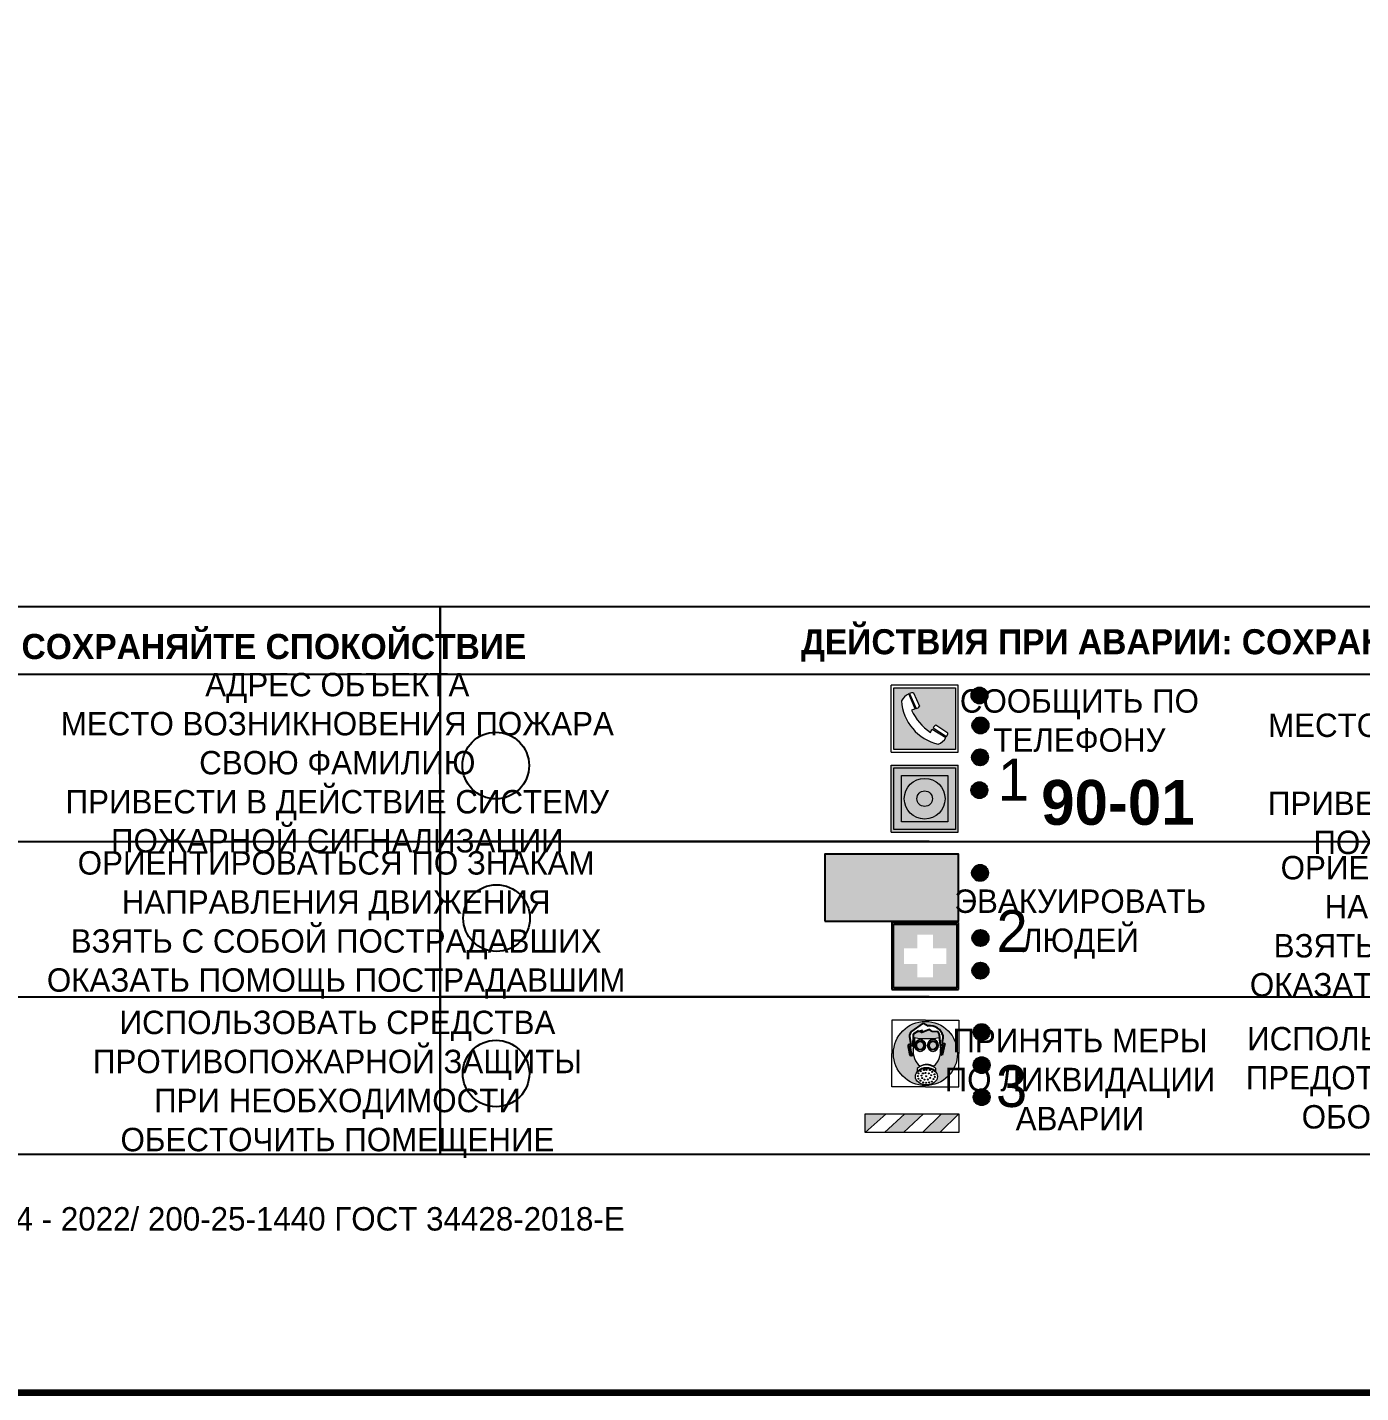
# Model space of a CAD drawing. Header units: millimetres. Extents: x 13810 to 67229, y 12374 to 21950.
# Drawn here: x 21078.8 to 21238.2, y 19083.5 to 19246.8 of the extents above; entities that cross this region are included whole.
import ezdxf

# ---------------------------------------------------------------- set-up
doc = ezdxf.new("R2010")
doc.units = ezdxf.units.MM
doc.styles.add('обычный', font='arial.ttf')

# ---------------------------------------------------------------- blocks, each defined once
blk = doc.blocks.new('A$C38D26F80')
h = blk.add_hatch(color=5)
h.dxf.hatch_style = 1
h.paths.add_polyline_path([(-8.77, -4.48, 1), (-0.19, -4.48, 1)])
h.paths.add_polyline_path([(-6.75, -3.58), (-6.75, -3.31), (-6.62, -3.22), (-6.5, -3.22), (-6.42, -3.3), (-6.39, -3.28), (-6.59, -2.23), (-6.59, -2.01), (-6.38, -1.58), (-4.76, -0.4), (-4.13, -0.79, -0.362848), (-2.1, -2.1, -0.201049), (-2.17, -2.48, 0.085434), (-2.26, -3.13), (-1.9, -3.16), (-2.25, -4.7), (-2.4, -4.59), (-2.43, -4.34), (-2.36, -4.34), (-2.14, -3.34), (-2.47, -3.42), (-2.58, -1.95), (-2.77, -1.58), (-3.58, -1.52), (-3.92, -1.26), (-5.05, -1.73), (-4.87, -1.39), (-5.41, -1.6), (-5.41, -1.46), (-6.13, -1.87), (-6.18, -3.5), (-6.56, -3.47), (-6.37, -4.59), (-6.16, -4.43), (-6.16, -4.66), (-6.36, -4.79), (-6.37, -4.8), (-6.51, -4.76)], flags=16)
h.paths.add_polyline_path([(-6.51, -4.76), (-6.36, -4.79), (-6.37, -4.8)], flags=0)
h.paths.add_polyline_path([(-5.92, -2.34, 0.089508), (-2.67, -2.35), (-2.48, -3.88, -0.268602), (-3.4, -6.18, 0.262449), (-5.2, -6.18, -0.268602), (-6.11, -3.88)], flags=16)
edge = h.paths.add_edge_path(flags=16)
edge.add_ellipse((-5.19, -3.41), major_axis=(0, 0.842), ratio=0.848992, start_angle=0, end_angle=360)
edge = h.paths.add_edge_path(flags=0)
edge.add_ellipse((-5.19, -3.39), major_axis=(0, 0.665), ratio=0.853798, start_angle=0, end_angle=360)
edge = h.paths.add_edge_path(flags=0)
edge.add_ellipse((-5.19, -3.4), major_axis=(0, 0.528), ratio=0.864094, start_angle=0, end_angle=360)
edge = h.paths.add_edge_path(flags=16)
edge.add_ellipse((-3.47, -3.4), major_axis=(0, 0.842), ratio=0.848992, start_angle=0, end_angle=360)
h.paths.add_polyline_path([(-3.13, -6.45), (-3.13, -6.84, 0.383174), (-5.57, -6.85), (-5.57, -6.49, -0.369952)], flags=16)
edge = h.paths.add_edge_path(flags=0)
edge.add_ellipse((-3.47, -3.39), major_axis=(0, 0.665), ratio=0.853798, start_angle=0, end_angle=360)
edge = h.paths.add_edge_path(flags=0)
edge.add_ellipse((-3.47, -3.4), major_axis=(0, 0.528), ratio=0.864094, start_angle=0, end_angle=360)
edge = h.paths.add_edge_path(flags=16)
edge.add_ellipse((-4.34, -7.57), major_axis=(-1.48, 0), ratio=0.744955, start_angle=0, end_angle=360)
h.paths.add_polyline_path([(-5.01, -6.85, -1), (-5.15, -6.85, -1)], flags=0)
h.paths.add_polyline_path([(-5.33, -7.14, -1), (-5.47, -7.14, -1)], flags=0)
h.paths.add_polyline_path([(-4.61, -6.71, -1), (-4.74, -6.71, -1)], flags=16)
h.paths.add_polyline_path([(-5.43, -7.51, -1), (-5.57, -7.51, -1)], flags=0)
h.paths.add_polyline_path([(-4.26, -6.67, -1), (-4.4, -6.67, -1)], flags=16)
h.paths.add_polyline_path([(-4.74, -7.14, -1), (-4.88, -7.14, -1)], flags=0)
h.paths.add_polyline_path([(-4.93, -7.43, -1), (-5.07, -7.43, -1)], flags=0)
h.paths.add_polyline_path([(-4.41, -7.07, -1), (-4.54, -7.07, -1)], flags=0)
h.paths.add_polyline_path([(-5.33, -7.87, -1), (-5.46, -7.87, -1)], flags=0)
h.paths.add_polyline_path([(-3.8, -6.71, -1), (-3.94, -6.71, -1)], flags=16)
h.paths.add_polyline_path([(-4.85, -7.78, -1), (-4.98, -7.78, -1)], flags=0)
h.paths.add_polyline_path([(-3.96, -7.14, -1), (-4.1, -7.14, -1)], flags=0)
h.paths.add_polyline_path([(-4.33, -7.53, -1), (-4.47, -7.53, -1)], flags=0)
h.paths.add_polyline_path([(-5.09, -8.12, -1), (-5.23, -8.12, -1)], flags=0)
h.paths.add_polyline_path([(-3.5, -6.94, -1), (-3.64, -6.94, -1)], flags=0)
h.paths.add_polyline_path([(-4.54, -7.97, -1), (-4.68, -7.97, -1)], flags=0)
h.paths.add_polyline_path([(-3.66, -7.39, -1), (-3.8, -7.39, -1)], flags=0)
h.paths.add_polyline_path([(-4.73, -8.35, -1), (-4.86, -8.35, -1)], flags=0)
h.paths.add_polyline_path([(-4.09, -7.96, -1), (-4.23, -7.96, -1)], flags=0)
h.paths.add_polyline_path([(-3.77, -7.74, -1), (-3.91, -7.74, -1)], flags=0)
h.paths.add_polyline_path([(-3.22, -7.27, -1), (-3.35, -7.27, -1)], flags=0)
h.paths.add_polyline_path([(-4.34, -8.4, -1), (-4.47, -8.4, -1)], flags=0)
h.paths.add_polyline_path([(-3.16, -7.61, -1), (-3.3, -7.61, -1)], flags=0)
h.paths.add_polyline_path([(-3.9, -8.35, -1), (-4.04, -8.35, -1)], flags=0)
h.paths.add_polyline_path([(-3.32, -7.91, -1), (-3.46, -7.91, -1)], flags=0)
h.paths.add_polyline_path([(-3.55, -8.23, -1), (-3.69, -8.23, -1)], flags=0)
at = {"color": 5, "lineweight": 5}
for p, q in [((-4.48, 0), (-8.96, 0)), ((-8.96, 0), (-8.96, -4.48)), ((-4.48, 0), (0, 0)), ((0, 0), (0, -4.48)), ((-6.59, -2.01), (-6.38, -1.58)), ((-6.38, -1.58), (-4.76, -0.4)), ((-5.41, -1.46), (-6.13, -1.87)), ((-4.87, -1.39), (-5.41, -1.6)), ((-5.41, -1.6), (-5.41, -1.46)), ((-3.92, -1.26), (-5.05, -1.73)), ((-5.05, -1.73), (-4.87, -1.39)), ((-4.76, -0.4), (-4.13, -0.79)), ((-3.58, -1.52), (-3.92, -1.26)), ((-2.77, -1.58), (-3.58, -1.52)), ((-2.58, -1.95), (-2.77, -1.58)), ((-6.75, -3.31), (-6.62, -3.22)), ((-6.75, -3.58), (-6.75, -3.31)), ((-6.51, -4.76), (-6.75, -3.58)), ((-6.62, -3.22), (-6.5, -3.22)), ((-6.59, -2.23), (-6.59, -2.01)), ((-6.39, -3.28), (-6.59, -2.23)), ((-6.18, -3.5), (-6.56, -3.47)), ((-6.56, -3.47), (-6.37, -4.59)), ((-6.5, -3.22), (-6.42, -3.3)), ((-6.42, -3.3), (-6.39, -3.28)), ((-6.13, -1.87), (-6.18, -3.5)), ((-5.92, -2.34), (-6.11, -3.88)), ((-2.67, -2.34), (-2.48, -3.88)), ((-2.47, -3.42), (-2.58, -1.95)), ((-2.14, -3.34), (-2.47, -3.42)), ((-2.36, -4.34), (-2.14, -3.34)), ((-1.9, -3.16), (-2.26, -3.13)), ((-2.25, -4.7), (-1.9, -3.16)), ((-8.96, -8.96), (-8.96, -4.48)), ((-6.37, -4.8), (-6.51, -4.76)), ((-6.37, -4.59), (-6.16, -4.43)), ((-6.16, -4.66), (-6.37, -4.8)), ((-6.16, -4.43), (-6.16, -4.66)), ((-2.43, -4.34), (-2.4, -4.59)), ((-2.43, -4.34), (-2.36, -4.34)), ((-2.4, -4.59), (-2.25, -4.7)), ((0, -8.96), (0, -4.48)), ((-5.57, -6.49), (-5.57, -6.85)), ((-3.13, -6.45), (-3.13, -6.84)), ((-4.48, -8.96), (-8.96, -8.96)), ((-4.48, -8.96), (0, -8.96))]:
    blk.add_line(p, q, dxfattribs=at)
at = {"color": 5}
for p, q in [((-6.59, -2.01), (-6.38, -1.58)), ((-6.38, -1.58), (-4.76, -0.4)), ((-5.41, -1.46), (-6.13, -1.87)), ((-4.87, -1.39), (-5.41, -1.6)), ((-5.41, -1.6), (-5.41, -1.46)), ((-3.92, -1.26), (-5.05, -1.73)), ((-5.05, -1.73), (-4.87, -1.39)), ((-4.76, -0.4), (-4.13, -0.79)), ((-3.58, -1.52), (-3.92, -1.26)), ((-2.77, -1.58), (-3.58, -1.52)), ((-2.58, -1.95), (-2.77, -1.58)), ((-6.75, -3.31), (-6.62, -3.22)), ((-6.75, -3.58), (-6.75, -3.31)), ((-6.51, -4.76), (-6.75, -3.58)), ((-6.62, -3.22), (-6.5, -3.22)), ((-6.59, -2.23), (-6.59, -2.01)), ((-6.39, -3.28), (-6.59, -2.23)), ((-6.18, -3.5), (-6.56, -3.47)), ((-6.56, -3.47), (-6.37, -4.59)), ((-6.5, -3.22), (-6.42, -3.3)), ((-6.42, -3.3), (-6.39, -3.28)), ((-6.13, -1.87), (-6.18, -3.5)), ((-2.47, -3.42), (-2.58, -1.95)), ((-2.14, -3.34), (-2.47, -3.42)), ((-2.36, -4.34), (-2.14, -3.34)), ((-2.26, -3.13), (-1.9, -3.16)), ((-1.9, -3.16), (-2.25, -4.7)), ((-6.37, -4.8), (-6.51, -4.76)), ((-6.36, -4.79), (-6.51, -4.76)), ((-6.37, -4.59), (-6.16, -4.43)), ((-6.16, -4.66), (-6.37, -4.8)), ((-6.16, -4.66), (-6.36, -4.79)), ((-6.16, -4.43), (-6.16, -4.66)), ((-2.4, -4.59), (-2.43, -4.34)), ((-2.43, -4.34), (-2.36, -4.34)), ((-2.25, -4.7), (-2.4, -4.59))]:
    blk.add_line(p, q, dxfattribs=at)
at = {"color": 5, "lineweight": 5}
for centre, radius in [((-4.48, -4.48), 4.29), ((-5.4, -7.14), 0.0678), ((-5.08, -6.85), 0.0678), ((-4.81, -7.14), 0.0678), ((-4.67, -6.71), 0.0678), ((-4.47, -7.07), 0.0678), ((-4.33, -6.67), 0.0678), ((-4.03, -7.14), 0.0678), ((-3.87, -6.71), 0.0678), ((-3.57, -6.94), 0.0678), ((-3.28, -7.27), 0.0678), ((-5.5, -7.51), 0.0678), ((-5.4, -7.87), 0.0678), ((-5.16, -8.12), 0.0678), ((-5, -7.43), 0.0678), ((-4.91, -7.78), 0.0678), ((-4.79, -8.35), 0.0678), ((-4.61, -7.97), 0.0678), ((-4.4, -7.53), 0.0678), ((-4.4, -8.4), 0.0678), ((-4.16, -7.96), 0.0678), ((-3.97, -8.35), 0.0678), ((-3.84, -7.74), 0.0678), ((-3.73, -7.39), 0.0678), ((-3.62, -8.23), 0.0678), ((-3.39, -7.91), 0.0678), ((-3.23, -7.61), 0.0678)]:
    blk.add_circle(centre, radius, dxfattribs=at)
at = {"color": 5}
for centre, radius, start, end in [((-3.89, -2.66), 1.88, 17.387, 97.1599), ((-0.35, -3.07), 1.91, 162.2553, 181.7878), ((-2.6, -2.2), 0.511, 326.3906, 11.8614)]:
    blk.add_arc(centre, radius, start, end, dxfattribs=at)
at = {"color": 5, "lineweight": 5}
for centre, radius, start, end in [((-4.28, 6.66), 9.15, 259.6987, 280.1569), ((-0.47, -3.05), 1.79, 161.5846, 182.4584), ((-2.6, -2.2), 0.513, 326.4781, 11.7739), ((-3.66, -4.24), 2.47, 171.573, 231.7124), ((-4.93, -4.24), 2.47, 308.2876, 8.427), ((-4.33, -7.88), 1.87, 50.358, 131.5662), ((-4.34, -8.2), 1.82, 48.4943, 132.3565), ((-4.3, -7.78), 1.83, 60.5889, 119.4111)]:
    blk.add_arc(centre, radius, start, end, dxfattribs=at)
for centre, major_axis, ratio in [((-5.19, -3.41), (0, 0.842), 0.848992), ((-5.19, -3.39), (0, 0.665), 0.853798), ((-5.19, -3.4), (0, 0.528), 0.864094), ((-3.47, -3.4), (0, 0.842), 0.848992), ((-3.47, -3.39), (0, 0.665), 0.853798), ((-3.47, -3.4), (0, 0.528), 0.864094), ((-4.34, -7.57), (-1.48, 0), 0.744955)]:
    blk.add_ellipse(centre, major_axis=major_axis, ratio=ratio, dxfattribs=at)
blk = doc.blocks.new('A$C47DD6509')
at = {"lineweight": 5}
for points in [[(-8.69, 0), (-11.19, 0), (-11.19, -2.22)], [(-4.22, 0), (-6.45, 0), (-8.91, -2.22), (-6.61, -2.22)], [(0, 0), (-2.09, 0), (-4.36, -2.22), (-2.29, -2.22)]]:
    blk.add_hatch(color=242, dxfattribs=at).paths.add_polyline_path(points)
at = {"color": 242, "lineweight": 5}
for p, q in [((-11.19, -2.22), (-8.69, 0)), ((-11.19, -2.22), (-11.19, 0)), ((-11.19, 0), (-8.69, 0)), ((-11.19, 0), (0, 0)), ((-8.91, -2.22), (-6.45, 0)), ((-6.61, -2.22), (-4.22, 0)), ((-4.36, -2.22), (-2.09, 0)), ((-2.29, -2.22), (0, 0)), ((0, 0), (0, -2.22)), ((0, -2.22), (-11.19, -2.22))]:
    blk.add_line(p, q, dxfattribs=at)
blk = doc.blocks.new('A$C32E8229D')
at = {"true_color": 0xffffff}
blk.add_hatch(color=7, dxfattribs=at).paths.add_polyline_path([(0, 0), (0, -8), (16, -8), (16, 0)])
h = blk.add_hatch(color=126)
h.paths.add_polyline_path([(0.2, -0.2), (15.8, -0.2), (15.8, -7.8), (0.2, -7.8)])
h.paths.add_polyline_path([(13.49, -2.05), (12.08, -2.05), (11.37, -2.63, 0.162397), (11.29, -2.84), (11.29, -3.63), (10.35, -3.63), (10.35, -4.05), (11.68, -4.05), (11.68, -3.48), (12.26, -4.28), (11.29, -5.1), (11.29, -6.78), (11.85, -6.78), (11.85, -5.44), (12.8, -4.64), (12.8, -5.94), (14.46, -5.94), (14.46, -5.39), (13.45, -5.39), (13.45, -3.97), (12.46, -2.59), (13.15, -2.59), (13.69, -3.34), (14.18, -3)], flags=16)
h.paths.add_polyline_path([(10.74, -1.82, 1), (11.8, -1.82, 1)], flags=16)
h.paths.add_polyline_path([(9.39, -3.59), (5.99, -3.59), (6.56, -3.03), (5.91, -3.03), (5.1, -3.83), (5.91, -4.64), (6.56, -4.64), (5.99, -4.09), (9.39, -4.09)], flags=16)
h.paths.add_polyline_path([(4.29, -1.08), (1.72, -1.08), (1.72, -6.6), (4.29, -6.6)], flags=16)
at = {"color": 126}
blk.add_lwpolyline([(16, -8), (0, -8), (0, 0), (16, 0)], close=True, dxfattribs=at)
blk = doc.blocks.new('A$C18900ED3')
h = blk.add_hatch(color=126)
h.paths.add_polyline_path([(-0.18, -0.18), (-7.02, -0.18), (-7.02, -7.02), (-0.18, -7.02)])
h.paths.add_polyline_path([(-5.89, -4.46), (-5.89, -2.77), (-4.46, -2.77), (-4.46, -1.31), (-2.77, -1.31), (-2.77, -2.77), (-1.33, -2.77), (-1.33, -4.46), (-2.77, -4.46), (-2.77, -5.89), (-4.46, -5.89), (-4.46, -4.46)], flags=16)
at = {"color": 126}
for p, q in [((-7.2, 0), (-7.2, -7.2)), ((0, 0), (-7.2, 0)), ((0, -7.2), (0, 0)), ((-7.02, -7.02), (-7.02, -0.18)), ((-7.02, -0.18), (-0.18, -0.18)), ((-0.18, -0.18), (-0.18, -7.02)), ((-7.2, -7.2), (0, -7.2)), ((-0.18, -7.02), (-7.02, -7.02))]:
    blk.add_line(p, q, dxfattribs=at)
blk = doc.blocks.new('A$C456E1F9C')
at = {"lineweight": 5}
h = blk.add_hatch(color=242, dxfattribs=at)
h.paths.add_polyline_path([(0.51, -1.47), (0.51, -13.26), (12.29, -13.26), (12.29, -1.47)])
h.paths.add_polyline_path([(5.42, -4.95, -0.254479), (4.78, -5.4), (3.52, -2.53, -0.209735), (4.23, -2.4)], flags=16)
h.paths.add_polyline_path([(8.53, -8.6), (10.87, -10.17), (10.54, -10.76), (8.03, -9.13, -0.192251)], flags=16)
h.paths.add_polyline_path([(4.61, -5.49, 0.005518), (3.87, -5.72, 0.128647), (7.49, -10.01, 0.00809), (7.83, -9.33), (10.47, -10.97, -0.16736), (8.99, -12.25, -0.327862), (1.95, -3.95, -0.166952), (3.36, -2.62)], flags=16)
at = {"color": 242, "lineweight": 5}
for p, q in [((0, -13.77), (0, -0.97)), ((12.8, -0.97), (0, -0.97)), ((3.52, -2.53), (4.78, -5.4)), ((4.23, -2.4), (5.42, -4.95)), ((12.8, -13.77), (12.8, -0.97)), ((4.61, -5.49), (3.36, -2.62)), ((7.83, -9.33), (10.47, -10.97)), ((8.03, -9.13), (10.54, -10.76)), ((10.81, -10.12), (8.53, -8.6)), ((10.54, -10.76), (10.8, -10.3)), ((10.8, -10.3), (10.81, -10.12)), ((0, -13.77), (12.8, -13.77))]:
    blk.add_line(p, q, dxfattribs=at)
blk.add_lwpolyline([(0.51, -1.47), (12.29, -1.47), (12.29, -13.26), (0.51, -13.26)], close=True, dxfattribs=at)
for centre, radius, start, end in [((4.02, -3.27), 0.891, 76.3284, 123.7092), ((4.59, -5.34), 2.99, 114.2845, 152.1974), ((11.12, -3.31), 9.19, 183.9915, 256.6009), ((4.68, -4.59), 0.824, 276.9621, 334.0723), ((14.98, -39.1), 35.17, 107.1487, 108.4135), ((13.86, -0.94), 11.08, 205.5536, 234.8762), ((-13.31, 0.8), 23.44, 332.5487, 334.4027), ((8.94, -9.5), 0.989, 114.4092, 157.9388), ((7.87, -9.46), 3, 291.9291, 329.9329)]:
    blk.add_arc(centre, radius, start, end, dxfattribs=at)
blk = doc.blocks.new('A$C54414219')
at = {"true_color": 0xffffff}
h = blk.add_hatch(color=7, dxfattribs=at)
h.paths.add_polyline_path([(2.39, -9.45), (2.39, -18.3), (11.23, -18.3), (11.23, -9.45)], flags=0)
h.paths.add_polyline_path([(10.71, -13.87, -1), (2.92, -13.87, -1)], flags=0)
h.paths.add_polyline_path([(8.3, -13.87, -1), (5.33, -13.87, -1)], flags=0)
h.paths.add_polyline_path([(0.41, -7.47), (0.41, -20.27), (13.21, -20.27), (13.21, -7.47)])
h.paths.add_polyline_path([(0.92, -19.77), (12.71, -19.77), (12.71, -7.98), (0.92, -7.98)], flags=16)
h.paths.add_polyline_path([(11.23, -9.45), (11.23, -18.3), (2.39, -18.3), (2.39, -9.45)], flags=0)
at = {"lineweight": 5}
h = blk.add_hatch(color=242, dxfattribs=at)
h.paths.add_polyline_path([(12.71, -7.98), (0.92, -7.98), (0.92, -19.77), (12.71, -19.77)])
h.paths.add_polyline_path([(11.23, -18.3), (2.39, -18.3), (2.39, -9.45), (11.23, -9.45)], flags=16)
h.paths.add_polyline_path([(10.71, -13.87, -1), (2.92, -13.87, -1)], flags=0)
h.paths.add_polyline_path([(8.3, -13.87, -1), (5.33, -13.87, -1)], flags=0)
at = {"true_color": 0xffffff}
h = blk.add_hatch(color=7, dxfattribs=at)
h.paths.add_polyline_path([(2.39, -9.45), (2.39, -18.3), (11.23, -18.3), (11.23, -9.45)])
h.paths.add_polyline_path([(10.71, -13.87, -1), (2.92, -13.87, -1)], flags=16)
h.paths.add_polyline_path([(8.3, -13.87, -1), (5.33, -13.87, -1)], flags=0)
at = {"lineweight": 5}
h = blk.add_hatch(color=242, dxfattribs=at)
h.paths.add_polyline_path([(2.92, -13.87, 1), (10.71, -13.87, 1)])
h.paths.add_polyline_path([(8.3, -13.87, -1), (5.33, -13.87, -1)], flags=16)
at = {"color": 242, "lineweight": 5}
for p, q in [((0.41, -20.27), (0.41, -7.47)), ((0.41, -7.47), (13.21, -7.47)), ((0.41, -7.47), (13.21, -7.47)), ((13.21, -20.27), (13.21, -7.47)), ((0.41, -20.27), (13.21, -20.27))]:
    blk.add_line(p, q, dxfattribs=at)
for points in [[(0.92, -7.98), (12.71, -7.98), (12.71, -19.77), (0.92, -19.77)], [(2.39, -9.45), (11.23, -9.45), (11.23, -18.3), (2.39, -18.3)]]:
    blk.add_lwpolyline(points, close=True, dxfattribs=at)
for radius in [3.89, 1.49]:
    blk.add_circle((6.81, -13.87), radius, dxfattribs=at)

msp = doc.modelspace()

# ---------------------------------------------------------------- hatches: boundary and pattern name
at = {"lineweight": 0}
h = msp.add_hatch(color=256, dxfattribs=at)
h.dxf.hatch_style = 1
h.paths.add_polyline_path([(21191.66, 19166.89, 1), (21193.59, 19166.89, 1)])
h = msp.add_hatch(color=256, dxfattribs=at)
h.dxf.hatch_style = 1
h.paths.add_polyline_path([(21191.76, 19163.31, 1), (21193.69, 19163.31, 1)])
h = msp.add_hatch(color=256, dxfattribs=at)
h.dxf.hatch_style = 1
h.paths.add_polyline_path([(21191.72, 19159.5, 1), (21193.66, 19159.5, 1)])
h = msp.add_hatch(color=256, dxfattribs=at)
h.dxf.hatch_style = 1
h.paths.add_polyline_path([(21191.64, 19155.57, 1), (21193.57, 19155.57, 1)])
h = msp.add_hatch(color=256, dxfattribs=at)
h.dxf.hatch_style = 1
h.paths.add_polyline_path([(21191.73, 19145.68, 1), (21193.66, 19145.68, 1)])
h = msp.add_hatch(color=256, dxfattribs=at)
h.dxf.hatch_style = 1
h.paths.add_polyline_path([(21191.77, 19137.9, 1), (21193.7, 19137.9, 1)])
h = msp.add_hatch(color=256, dxfattribs=at)
h.dxf.hatch_style = 1
h.paths.add_polyline_path([(21191.76, 19134, 1), (21193.69, 19134, 1)])
h = msp.add_hatch(color=256, dxfattribs=at)
h.dxf.hatch_style = 1
h.paths.add_polyline_path([(21191.92, 19126.65, 1), (21193.85, 19126.65, 1)])
h = msp.add_hatch(color=256, dxfattribs=at)
h.dxf.hatch_style = 1
h.paths.add_polyline_path([(21191.91, 19122.7, 1), (21193.84, 19122.7, 1)])
h = msp.add_hatch(color=256, dxfattribs=at)
h.dxf.hatch_style = 1
h.paths.add_polyline_path([(21191.91, 19118.87, 1), (21193.85, 19118.87, 1)])

# ---------------------------------------------------------------- linework, layer by layer
at = {"color": 2, "lineweight": 100}
msp.add_lwpolyline([(20959.05, 19478.54), (21559.05, 19478.54), (21559.05, 19083.54), (20959.05, 19083.54)], close=True, dxfattribs=at)
for points in [[(20984.41, 19169.43), (21128.18, 19169.43), (21128.18, 19177.48), (20984.41, 19177.48)], [(21128.18, 19169.43), (21271.95, 19169.43), (21271.95, 19177.48), (21128.18, 19177.48)], [(20984.41, 19169.43), (21128.18, 19169.43), (21128.18, 19112.03), (20984.41, 19112.03)], [(21128.18, 19169.43), (21271.95, 19169.43), (21271.95, 19112.03), (21128.18, 19112.03)]]:
    msp.add_lwpolyline(points, close=True)
for points in [[(21042.83, 19149.43), (20984.41, 19149.43), (21128.18, 19149.43)], [(21186.6, 19149.43), (21128.18, 19149.43), (21271.95, 19149.43)], [(21042.83, 19130.86), (20984.41, 19130.86), (21128.18, 19130.86)], [(21186.6, 19130.86), (21128.18, 19130.86), (21271.95, 19130.86)]]:
    msp.add_lwpolyline(points)
for centre, radius in [((21192.62, 19166.89), 0.966), ((21192.73, 19163.31), 0.966), ((21134.81, 19158.51), 3.98), ((21192.69, 19159.5), 0.966), ((21192.61, 19155.57), 0.966), ((21192.69, 19145.68), 0.966), ((21134.9, 19140.28), 3.98), ((21192.73, 19137.9), 0.966), ((21192.73, 19134), 0.966), ((21192.88, 19126.65), 0.966), ((21134.84, 19121.7), 3.98), ((21192.88, 19122.7), 0.966), ((21192.88, 19118.87), 0.966)]:
    msp.add_circle(centre, radius)

# ---------------------------------------------------------------- block references
for name, p, xscale, yscale, zscale in [('A$C456E1F9C', (21182.07, 19168.71), 0.625, 0.625, 0.625), ('A$C54414219', (21181.81, 19163.22), 0.625, 0.625, 0.625), ('A$C18900ED3', (21190.13, 19139.76), 1.111111111007631, 1.111111111007631, 1.111111111007631), ('A$C38D26F80', (21190.16, 19128.09), 0.8928571427240968, 0.8928571427240968, 0.8928571427240968)]:
    msp.add_blockref(name, p, dxfattribs=dict(xscale=xscale, yscale=yscale, zscale=zscale))
at = {"xscale": -1}
msp.add_blockref('A$C32E8229D', (21190.13, 19147.91), dxfattribs=at)
at = {"color": 242, "true_color": 0xc1121c}
msp.add_blockref('A$C47DD6509', (21190.16, 19116.87), dxfattribs=at)

# ---------------------------------------------------------------- texts
at = {"lineweight": 0, "attachment_point": 5, "style": 'обычный'}
for s, insert, char_height, width in [('{\\fProxima Nova Rg|b1|i0|c204|p2;ДЕЙСТВИЯ ПРИ АВАРИИ: СОХРАНЯЙТЕ СПОКОЙСТВИЕ\\H1.6644x; }', (21227.79, 19172.88), 3, 175.1736), ('{\\fProxima Nova Rg|b1|i0|c204|p2;ДЕЙСТВИЯ ПРИ ПОЖАРЕ: СОХРАНЯЙТЕ СПОКОЙСТВИЕ\\H1.6644x; }', (21081.58, 19172.31), 3, 175.1736), ('\\pi-8.4,l8.4,t8.4;{\\fProxima Nova Rg|b0|i0|c204|p2;АДРЕС ОБЪЕКТА\\PМЕСТО ВОЗНИКНОВЕНИЯ ПОЖАРА \\PСВОЮ ФАМИЛИЮ\\PПРИВЕСТИ В ДЕЙСТВИЕ СИСТЕМУ \\PПОЖАРНОЙ СИГНАЛИЗАЦИИ}', (21115.87, 19158.45), 2.8, 126.6484), ('\\pi-8.4,l8.4,t8.4;{\\fProxima Nova Rg|b0|i0|c204|p2;АДРЕС ОБЪЕКТА\\PМЕСТО ВОЗНИКНОВЕНИЯ АВАРИИ\\PСВОЮ ФАМИЛИЮ\\PПРИВЕСТИ В ДЕЙСТВИЕ СИСТЕМУ \\PПОЖАРНОЙ СИГНАЛИЗАЦИИ}', (21259.57, 19158.26), 2.8, 126.6484), ('{\\fProxima Nova Rg|b0|i0|c204|p2;СООБЩИТЬ ПО \\PТЕЛЕФОНУ}', (21204.56, 19163.88), 2.8, 126.6484), ('{\\fProxima Nova Rg|b0|i0|c204|p2;1\\H1.1667x; }', (21196.67, 19156.82), 5, 126.6484), ('{\\fProxima Nova Rg|b1|i0|c204|p2;\\H1.0714x;90-01\\fProxima Nova Rg|b0|i0|c204|p2;\\H0.93331x; \\H1.3449x; }', (21209.16, 19154.07), 5, 126.6484), ('\\pi-8.4,l8.4,t8.4;{\\fProxima Nova Rg|b0|i0|c204|p2;ОРИЕНТИРОВАТЬСЯ ПО ЗНАКАМ \\PНАПРАВЛЕНИЯ ДВИЖЕНИЯ\\PВЗЯТЬ С СОБОЙ ПОСТРАДАВШИХ\\PОКАЗАТЬ ПОМОЩЬ ПОСТРАДАВШИМ}', (21115.73, 19139.47), 2.8, 126.6484), ('\\pi-8.4,l8.4,t8.4;{\\fProxima Nova Rg|b0|i0|c204|p2;ОРИЕНТИРОВАТЬСЯ ПО ЗНАКАМ \\PНАПРАВЛЕНИЯ ДВИЖЕНИЯ\\PВЗЯТЬ С СОБОЙ ПОСТРАДАВШИХ\\PОКАЗАТЬ ПОМОЩЬ ПОСТРАДАВШИМ}', (21259.5, 19138.9), 2.8, 126.6484), ('{\\fProxima Nova Rg|b0|i0|c204|p2;ЭВАКУИРОВАТЬ \\PЛЮДЕЙ}', (21204.67, 19139.56), 2.8, 126.6484), ('{\\fProxima Nova Rg|b0|i0|c204|p2;2\\H1.1967x; }', (21196.52, 19138.73), 5, 126.6484), ('\\pi-8.4,l8.4,t8.4;{\\fProxima Nova Rg|b0|i0|c204|p2;ИСПОЛЬЗОВАТЬ СРЕДСТВА \\PПРОТИВОПОЖАРНОЙ ЗАЩИТЫ \\PПРИ НЕОБХОДИМОСТИ \\PОБЕСТОЧИТЬ ПОМЕЩЕНИЕ}', (21115.89, 19120.4), 2.8, 126.6484), ('{\\fProxima Nova Rg|b0|i0|c204|p2;ПРИНЯТЬ МЕРЫ \\PПО ЛИКВИДАЦИИ \\PАВАРИИ}', (21204.63, 19120.98), 2.8, 126.6484), ('\\pi-8.4,l8.4,t8.4;{\\fProxima Nova Rg|b0|i0|c204|p2;ИСПОЛЬЗОВАТЬ СРЕДСТВА ЗАЩИТЫ \\PПРЕДОТВРАТИТЬ РАЗВИТИЕ АВАРИИ\\PОБОЗНАЧИТЬ МЕСТО АВАРИИ}', (21259.45, 19121.17), 2.8, 126.6484), ('{\\fProxima Nova Rg|b0|i0|c204|p2;3\\H1.1967x; }', (21196.45, 19120.16), 5, 126.6484), ('\\pi-8.4,l8.4,t8.4;{\\fProxima Nova Rg|b0|i0|c204|p2;ИЗГОТОВИТЕЛЬ: ИП АНДРЕЕВ А. А.\\fProxima Nova Rg|b0|i0|c0|p2; \\fProxima Nova Rg|b0|i0|c204|p2;ФП-24 - 2022/ 200-25-1440 ГОСТ 34428-2018-Е\\H1.2266x; }', (21076.18, 19103.92), 2.8, 191.3484)]:
    msp.add_mtext(s, dxfattribs=dict(at, insert=insert, char_height=char_height, width=width))

doc.saveas('drawing.dxf')
